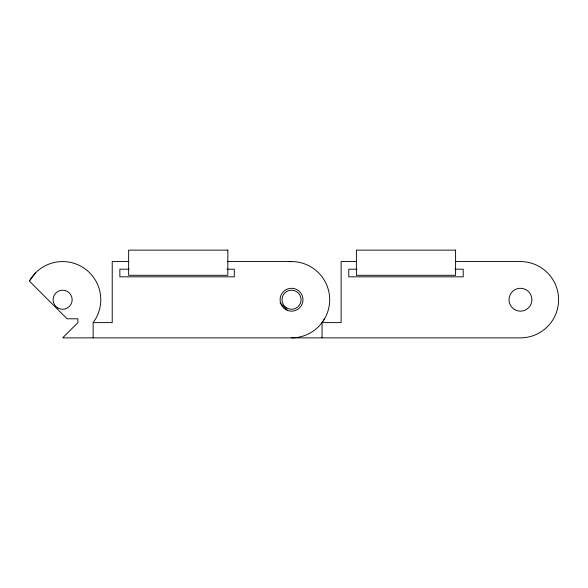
<?xml version="1.0" encoding="UTF-8"?>
<svg xmlns="http://www.w3.org/2000/svg" width="588" height="588" viewBox="0 0 588 588"><rect width="100%" height="100%" fill="white"/><g stroke="black" fill="none" stroke-linecap="round" stroke-linejoin="round"><path stroke-width="0.88" d="M35.648 272.744L29.4 281.101L67.098 318.799L77.888 318.799L77.888 322.614L62.629 337.872L520.446 337.872A38.154 38.154 0 0 0 558.6 299.726A38.154 38.154 0 0 0 520.446 261.572L455.494 261.572M93.147 337.872L93.147 322.614L95.668 318.799A38.154 38.154 0 0 0 81.703 266.68A38.154 38.154 0 0 0 29.591 280.645M322.062 337.872L322.062 322.614L324.576 318.799M128.691 261.572L112.227 261.572L112.227 322.614L93.147 322.614M227.497 261.572L291.538 261.572M356.688 261.572L341.136 261.572L341.136 322.614L322.062 322.614M129.015 269.201L119.856 269.201L119.856 276.83L234.311 276.83L234.311 269.201L226.983 269.201M357.004 269.201L348.765 269.201L348.765 276.83L463.219 276.83L463.219 269.201L454.98 269.201M280.035 302.827L287.701 310.493M288.826 261.667A38.154 38.154 0 0 1 329.662 298.366A38.154 38.154 0 0 1 291.538 337.872M227.835 250.128L128.64 250.128L128.64 275.309L227.835 275.309L227.835 250.128M455.59 250.128L356.394 250.128L356.394 275.309L455.59 275.309L455.59 250.128M285.812 309.633A11.444 11.444 0 0 0 302.982 299.726A11.444 11.444 0 0 0 285.812 289.81A11.444 11.444 0 0 0 285.812 309.633M57.859 307.98A9.54 9.54 0 0 0 72.17 299.726A9.54 9.54 0 0 0 57.859 291.464A9.54 9.54 0 0 0 57.859 307.98M514.728 309.633A11.444 11.444 0 0 0 531.897 299.726A11.444 11.444 0 0 0 514.728 289.81A11.444 11.444 0 0 0 514.728 309.633M286.768 307.98A9.54 9.54 0 0 0 301.078 299.726A9.54 9.54 0 0 0 286.768 291.464A9.54 9.54 0 0 0 286.768 307.98"/></g></svg>
